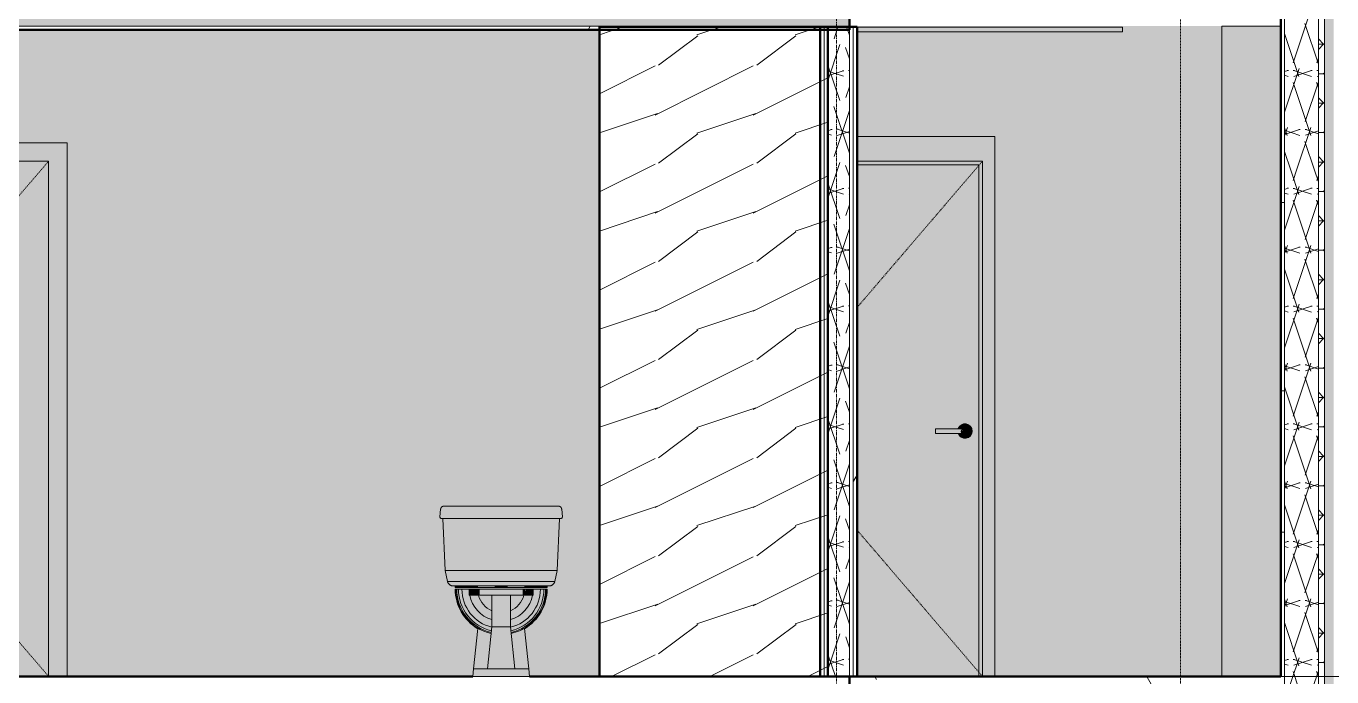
# Model space of a CAD drawing. Header units: inches. Extents: x 1814 to 6957, y -360 to 681.
# Drawn here: x 5133.5 to 5346.3, y 267.9 to 374 of the extents above; entities that cross this region are included whole.
import ezdxf

# ---------------------------------------------------------------- set-up
doc = ezdxf.new("R2010")
doc.units = ezdxf.units.IN
doc.header["$MEASUREMENT"] = 0
for name, pattern in [('Dash 1_16_', [0.125, 0.0625, -0.0625]), ('Dash Dot 3_16_', [0.3125, 0.1875, -0.0625, 0, -0.0625]), ('Grid Line 1_2_', [0.875, 0.5, -0.125, 0.125, -0.125])]:
    doc.linetypes.add(name, pattern=pattern)
for name, color, linetype, lineweight in [('0-4', 7, 'Continuous', 13), ('0-5', 250, 'Continuous', 9), ('0-7', 50, 'Continuous', 5), ('A-ANNO-SYMB-1', 150, 'Dash Dot 3_16_', 9), ('A-CLNG-5', 31, 'Continuous', 5), ('A-CLNG-6', 7, 'Continuous', 13), ('A-DOOR-1', 135, 'Continuous', 13), ('A-DOOR-2', 250, 'Dash 1_16_', 9), ('A-DOOR-4', 250, 'Continuous', 9), ('A-DOOR-5', 254, 'Continuous', 13), ('A-DOOR-6', 9, 'Continuous', 13), ('A-DOOR-FRAM-1', 135, 'Continuous', 13), ('A-DOOR-FRAM-2', 250, 'Continuous', 9), ('A-DOOR-FRAM-3', 9, 'Continuous', 13), ('A-FLOR-8', 192, 'Continuous', 50), ('A-FLOR-LEVL-1', 51, 'Grid Line 1_2_', 9), ('A-FLOR-MCUT', 51, 'Continuous', 13), ('A-FLOR-PATT-2', 8, 'Continuous', 9), ('A-ROOF', 132, 'Continuous', 13), ('A-ROOF-1', 132, 'Continuous', 5), ('A-ROOF-2', 132, 'Continuous', 50), ('A-ROOF-PATT-1', 132, 'Continuous', 9), ('A-WALL', 113, 'Continuous', 13), ('A-WALL-2', 10, 'Continuous', 13), ('A-WALL-3', 7, 'Continuous', 13), ('A-WALL-4', 113, 'Continuous', 5), ('A-WALL-6', 113, 'Continuous', 50), ('A-WALL-8', 90, 'Continuous', 50), ('A-WALL-PATT-1', 43, 'Continuous', 9), ('A-WALL-PATT-3', 250, 'Continuous', 9), ('A-WALL-PATT-4', 111, 'Continuous', 9), ('A-WALL-PATT-5', 55, 'Continuous', 9), ('I-WALL-2', 10, 'Continuous', 13), ('I-WALL-6', 7, 'Continuous', 13), ('I-WALL-7', 90, 'Continuous', 50), ('P-SANR-FIXT-1', 170, 'Continuous', 9), ('P-SANR-FIXT-2', 250, 'Continuous', 9), ('S-GRID-1', 1, 'Grid Line 1_2_', 9)]:
    doc.layers.add(name, color=color, linetype=linetype, lineweight=lineweight)
pattern_1 = [(0, (7058.028, 68.768), (0, 4.798), []), (315, (7058.028, 68.768), (4.7984266, 0), [6.786, -6.786]), (45, (7058.028, 68.768), (4.7984266, 0), [6.786, -6.786])]
pattern_2 = [(161.57, (7058.508, 69.248), (-3.8399538, -1.54e-05), [0, -27.322, 3.034, 0]), (18.43, (7057.548, 69.248), (-3.8399538, 1.54e-05), [0, -27.322, 3.034, 0]), (108.43, (7058.508, 69.248), (1.919622, -9.6005246), [9.106, -21.25]), (71.57, (7057.548, 69.248), (1.919622, 9.6005246), [9.106, -21.25])]
pattern_3 = [(0, (7058.028, 68.768), (30.72, 7.68), [1.267, -21.773, 1.267, -21.773, -122.88]), (0, (7058.028, 68.768), (30.72, 7.68), [-46.08, 1.267, -44.813, 1.267, -21.773, -53.76]), (0, (7058.028, 68.768), (30.72, 7.68), [-115.2, 1.267, -14.093, 1.267, -37.133]), (120, (7069.548, 72.608), (-22.011075, 22.7643), [1.267, -21.773, 1.267, -21.773, -122.88]), (120, (7069.548, 72.608), (-22.011075, 22.7643), [-46.08, 1.267, -44.813, 1.267, -21.773, -53.76]), (120, (7069.548, 72.608), (-22.011075, 22.7643), [-115.2, 1.267, -14.093, 1.267, -37.133]), (240, (7073.388, 87.968), (-8.708925, -30.4443), [1.267, -21.773, 1.267, -21.773, -122.88]), (240, (7073.388, 87.968), (-8.708925, -30.4443), [-46.08, 1.267, -44.813, 1.267, -21.773, -53.76]), (240, (7073.388, 87.968), (-8.708925, -30.4443), [-115.2, 1.267, -14.093, 1.267, -37.133])]

# ---------------------------------------------------------------- blocks, each defined once
blk = doc.blocks.new('CTR - 2nd Phase_rvt-2-SECTION _ CENTER LOOKING EAST')
at = {"layer": 'A-FLOR-LEVL-1'}
blk.add_line((-4168.71, 268), (-1814.21, 268), dxfattribs=at)
blk = doc.blocks.new('Single-Flush - 36_ x 84_-1372839-SECTION _ CENTER LOOKING EAST')
at = {"layer": 'A-DOOR-1'}
blk.add_hatch(color=256, dxfattribs=at).paths.add_polyline_path([(-3645.72, 268), (-3609.72, 268), (-3609.72, 352), (-3645.72, 352), (-3645.72, 316)], flags=0)
at = {"layer": 'A-DOOR-FRAM-1'}
blk.add_hatch(color=256, dxfattribs=at).paths.add_polyline_path([(-3648.46, 268), (-3645.72, 268), (-3645.72, 352), (-3609.72, 352), (-3609.72, 268), (-3606.72, 268), (-3606.72, 355), (-3648.46, 355), (-3648.46, 268.88)], flags=0)
at = {"layer": 'A-DOOR-2'}
for p in [(-3609.72, 352), (-3609.72, 268)]:
    blk.add_line(p, (-3645.72, 310), dxfattribs=at)
at = {"layer": 'A-DOOR-FRAM-2'}
for p, q in [((-3606.72, 355), (-3648.46, 355)), ((-3606.72, 268), (-3606.72, 355)), ((-3645.72, 268), (-3645.72, 352)), ((-3645.72, 352), (-3609.72, 352)), ((-3609.72, 352), (-3609.72, 268))]:
    blk.add_line(p, q, dxfattribs=at)
blk = doc.blocks.new('Toilet-Domestic-3D - Toilet-Domestic-3D-1372870-SECTION _ CENTER LOOKING EAST')
at = {"layer": 'P-SANR-FIXT-1'}
for points in [[(-3540.21, 162.02), (-3526, 162.02), (-3526.11, 163.29), (-3545.84, 163.29), (-3545.95, 162.02), (-3542.22, 162.02)], [(-3545.7, 161.75), (-3526.15, 161.77), (-3526.01, 161.92), (-3526, 162.02), (-3545.95, 162.02), (-3545.89, 161.83), (-3545.8, 161.77)], [(-3526.97, 163.29), (-3526.11, 163.29), (-3526.19, 163.52), (-3526.37, 163.69), (-3526.61, 163.75), (-3545.51, 163.71), (-3545.58, 163.69), (-3545.78, 163.46), (-3545.8, 163.29), (-3527.55, 163.29)], [(-3545.09, 153.25), (-3526.86, 153.25), (-3526.47, 161.75), (-3545.47, 161.75), (-3545.14, 154.51)], [(-3527.22, 151.49), (-3526.86, 153.25), (-3545.09, 153.25), (-3544.73, 151.49), (-3527.55, 151.49)], [(-3532.48, 150.75), (-3528.19, 150.75), (-3527.76, 150.84), (-3527.42, 151.11), (-3527.22, 151.49), (-3544.73, 151.49), (-3544.53, 151.11), (-3544.18, 150.84), (-3543.76, 150.75), (-3534.47, 150.75)], [(-3543.39, 150.5), (-3543.39, 150.75), (-3543.47, 150.75), (-3543.47, 150.5)], [(-3543.39, 150.5), (-3543.21, 150.5), (-3543.21, 150.75), (-3543.39, 150.75), (-3543.39, 150.67)], [(-3543.21, 150.5), (-3542.94, 150.5), (-3542.97, 150.75), (-3543.21, 150.75), (-3543.21, 150.63)], [(-3542.4, 150.5), (-3542.37, 150.5), (-3542.4, 150.75), (-3542.94, 150.75), (-3542.94, 150.5), (-3542.44, 150.5)], [(-3542.06, 150.5), (-3541.18, 150.5), (-3541.22, 150.75), (-3542.37, 150.75), (-3542.35, 150.5), (-3542.16, 150.5)], [(-3540.21, 150.5), (-3539.81, 150.5), (-3539.81, 150.75), (-3541.18, 150.75), (-3541.18, 150.5), (-3540.24, 150.5)], [(-3539.97, 149.25), (-3539.97, 150.25), (-3541.18, 150.25), (-3541.18, 149.25), (-3540.21, 149.25)], [(-3539.47, 149.25), (-3539.47, 150.25), (-3539.97, 150.25), (-3539.97, 149.25), (-3539.58, 149.25)], [(-3537.47, 150.5), (-3536.97, 150.5), (-3536.97, 150.75), (-3539.81, 150.75), (-3539.81, 150.5), (-3539.47, 150.5)], [(-3532.48, 149.25), (-3532.48, 150.25), (-3539.47, 150.25), (-3539.47, 149.25), (-3534.47, 149.25)], [(-3534.95, 144.12), (-3534.47, 144.12), (-3534.47, 149.25), (-3537.47, 149.25), (-3537.47, 144.12), (-3535.02, 144.12)], [(-3534.97, 150.5), (-3534.97, 150.75), (-3536.97, 150.75), (-3536.97, 150.5), (-3535.07, 150.5)], [(-3532.48, 150.5), (-3532.14, 150.5), (-3532.14, 150.75), (-3534.97, 150.75), (-3534.97, 150.5), (-3534.47, 150.5)], [(-3532.37, 149.25), (-3531.98, 149.25), (-3532.02, 150.25), (-3532.48, 150.22), (-3532.48, 149.25)], [(-3531.6, 150.5), (-3530.76, 150.5), (-3530.76, 150.75), (-3532.14, 150.75), (-3532.14, 150.5), (-3531.7, 150.5)], [(-3531.64, 149.25), (-3530.76, 149.25), (-3530.76, 150.25), (-3531.98, 150.25), (-3531.98, 149.25), (-3531.77, 149.25)], [(-3530.73, 150.5), (-3529.57, 150.5), (-3529.6, 150.75), (-3530.76, 150.75), (-3530.76, 150.5)], [(-3529.14, 150.5), (-3529.01, 150.5), (-3529.05, 150.75), (-3529.57, 150.75), (-3529.54, 150.5), (-3529.19, 150.5)], [(-3528.74, 150.5), (-3528.78, 150.75), (-3529.01, 150.75), (-3528.97, 150.5), (-3528.78, 150.5)], [(-3528.74, 150.5), (-3528.56, 150.5), (-3528.56, 150.75), (-3528.74, 150.75)], [(-3528.47, 150.5), (-3528.5, 150.75), (-3528.56, 150.75), (-3528.53, 150.5)], [(-3540.47, 137.25), (-3538.22, 137.25), (-3537.6, 142.99), (-3538.77, 143.32), (-3539.76, 143.83), (-3540.47, 137.31)], [(-3536.72, 137.25), (-3533.72, 137.25), (-3534.47, 144.12), (-3537.47, 144.12), (-3538.22, 137.25), (-3536.93, 137.25)], [(-3532.22, 137.25), (-3531.47, 137.25), (-3532.19, 143.83), (-3533.35, 143.24), (-3534.35, 142.99), (-3533.72, 137.25), (-3532.33, 137.25)], [(-3531.56, 136), (-3531.34, 136), (-3531.47, 137.25), (-3540.47, 137.25), (-3540.61, 136), (-3531.77, 136)]]:
    blk.add_hatch(color=256, dxfattribs=at).paths.add_polyline_path(points, flags=0)
h = blk.add_hatch(color=256, dxfattribs=at)
h.paths.add_polyline_path([(-3537.6, 142.99), (-3537.63, 143.08), (-3538.63, 143.34), (-3540.26, 144.22), (-3541.62, 145.47), (-3542.54, 146.81), (-3543.17, 148.48), (-3543.39, 150.25), (-3543.47, 150.25), (-3543.21, 148.33), (-3542.52, 146.63), (-3541.52, 145.21), (-3540.18, 144.05), (-3538.6, 143.24), (-3537.68, 143.01)], flags=0)
h.paths.add_polyline_path([(-3534.35, 142.99), (-3533.29, 143.26), (-3531.59, 144.19), (-3530.27, 145.41), (-3529.32, 146.81), (-3528.69, 148.48), (-3528.47, 150.25), (-3528.56, 150.25), (-3528.83, 148.34), (-3529.44, 146.77), (-3530.44, 145.32), (-3531.9, 144.08), (-3533.35, 143.32), (-3534.35, 143.03), (-3534.35, 143.01)], flags=0)
h = blk.add_hatch(color=256, dxfattribs=at)
h.paths.add_polyline_path([(-3537.59, 143.07), (-3537.57, 143.22), (-3538, 143.32), (-3539.59, 143.98), (-3541.09, 145.14), (-3542.3, 146.77), (-3542.98, 148.48), (-3543.21, 150.25), (-3543.39, 150.25), (-3543.13, 148.38), (-3542.51, 146.77), (-3541.51, 145.32), (-3540.14, 144.12), (-3538.6, 143.32), (-3537.63, 143.08)], flags=0)
h.paths.add_polyline_path([(-3534.36, 143.07), (-3533.35, 143.32), (-3531.69, 144.22), (-3530.33, 145.47), (-3529.41, 146.81), (-3528.78, 148.48), (-3528.56, 150.25), (-3528.74, 150.25), (-3528.98, 148.38), (-3529.79, 146.52), (-3530.98, 145.04), (-3532.49, 143.93), (-3534.26, 143.24), (-3534.38, 143.22), (-3534.37, 143.16)], flags=0)
h = blk.add_hatch(color=256, dxfattribs=at)
h.paths.add_polyline_path([(-3537.57, 143.22), (-3537.54, 143.49), (-3537.85, 143.55), (-3539.59, 144.32), (-3540.97, 145.42), (-3542.05, 146.87), (-3542.71, 148.48), (-3542.94, 150.25), (-3543.21, 150.25), (-3542.96, 148.38), (-3542.16, 146.52), (-3540.97, 145.04), (-3539.46, 143.93), (-3537.69, 143.24), (-3537.63, 143.23)], flags=0)
h.paths.add_polyline_path([(-3534.38, 143.22), (-3533.95, 143.32), (-3532.36, 143.98), (-3530.85, 145.14), (-3529.65, 146.77), (-3528.97, 148.48), (-3528.74, 150.25), (-3529.01, 150.25), (-3529.24, 148.45), (-3529.94, 146.77), (-3531.05, 145.32), (-3532.56, 144.19), (-3534.32, 143.5), (-3534.4, 143.49), (-3534.38, 143.24)], flags=0)
h = blk.add_hatch(color=256, dxfattribs=at)
h.paths.add_polyline_path([(-3537.54, 143.49), (-3537.48, 144.05), (-3537.78, 144.13), (-3539.18, 144.71), (-3540.5, 145.72), (-3541.52, 147.05), (-3542.16, 148.59), (-3542.37, 150.25), (-3542.94, 150.25), (-3542.7, 148.45), (-3542.01, 146.77), (-3540.9, 145.32), (-3539.39, 144.19), (-3537.63, 143.5)], flags=0)
h.paths.add_polyline_path([(-3534.4, 143.49), (-3534.17, 143.52), (-3532.36, 144.32), (-3530.98, 145.42), (-3529.9, 146.87), (-3529.24, 148.48), (-3529.01, 150.25), (-3529.57, 150.25), (-3529.85, 148.45), (-3530.43, 147.05), (-3531.54, 145.65), (-3532.77, 144.71), (-3534.47, 144.05), (-3534.41, 143.52)], flags=0)
h = blk.add_hatch(color=256, dxfattribs=at)
h.paths.add_polyline_path([(-3537.48, 144.05), (-3537.47, 144.24), (-3537.47, 145.32), (-3538.22, 145.57), (-3539.46, 146.4), (-3540.36, 147.43), (-3540.97, 148.78), (-3541.04, 149.25), (-3541.18, 149.25), (-3541.18, 150.25), (-3542.37, 150.25), (-3542.16, 148.59), (-3541.52, 147.05), (-3540.5, 145.72), (-3539.17, 144.71), (-3537.63, 144.07)], flags=0)
h.paths.add_polyline_path([(-3534.47, 144.05), (-3534.18, 144.12), (-3532.76, 144.71), (-3531.45, 145.72), (-3530.43, 147.05), (-3529.79, 148.59), (-3529.57, 150.25), (-3530.76, 150.25), (-3530.76, 149.25), (-3530.91, 149.25), (-3530.98, 148.77), (-3531.67, 147.34), (-3532.56, 146.31), (-3533.95, 145.47), (-3534.47, 145.32), (-3534.47, 144.12)], flags=0)
h = blk.add_hatch(color=256, dxfattribs=at)
h.paths.add_polyline_path([(-3537.47, 145.32), (-3537.47, 146.78), (-3537.89, 146.93), (-3538.91, 147.78), (-3539.58, 148.94), (-3539.63, 149.25), (-3541.04, 149.25), (-3540.97, 148.77), (-3540.36, 147.43), (-3539.39, 146.31), (-3538, 145.47), (-3537.63, 145.36)], flags=0)
h.paths.add_polyline_path([(-3534.47, 145.32), (-3533.72, 145.57), (-3532.56, 146.31), (-3531.59, 147.43), (-3530.98, 148.78), (-3530.91, 149.25), (-3532.32, 149.24), (-3532.37, 148.94), (-3533.1, 147.73), (-3534.1, 146.91), (-3534.47, 146.78), (-3534.47, 145.51)], flags=0)
h = blk.add_hatch(color=256, dxfattribs=at)
h.paths.add_polyline_path([(-3537.47, 146.78), (-3537.47, 149.25), (-3539.63, 149.25), (-3539.58, 148.94), (-3538.85, 147.73), (-3537.85, 146.91), (-3537.69, 146.85)], flags=0)
h.paths.add_polyline_path([(-3534.47, 146.78), (-3534.06, 146.93), (-3533.04, 147.78), (-3532.36, 149), (-3532.36, 149.25), (-3534.47, 149.25), (-3534.47, 146.93)], flags=0)
at = {"layer": 'P-SANR-FIXT-2'}
for p, q in [((-3545.95, 162.02), (-3545.84, 163.29)), ((-3545.7, 161.75), (-3526.25, 161.75)), ((-3545.69, 163.61), (-3545.67, 163.62)), ((-3545.09, 153.25), (-3545.47, 161.75)), ((-3526.61, 163.75), (-3545.34, 163.75)), ((-3526.47, 161.75), (-3526.86, 153.25)), ((-3526.28, 163.63), (-3526.26, 163.61)), ((-3526.11, 163.29), (-3526, 162.02)), ((-3544.73, 151.49), (-3545.09, 153.25)), ((-3545.09, 153.25), (-3526.86, 153.25)), ((-3526.86, 153.25), (-3527.22, 151.49)), ((-3544.73, 151.49), (-3527.22, 151.49)), ((-3543.76, 150.75), (-3528.19, 150.75)), ((-3543.47, 150.75), (-3543.47, 150.5)), ((-3543.39, 150.5), (-3543.47, 150.5)), ((-3543.47, 150.25), (-3543.39, 150.25)), ((-3543.39, 150.75), (-3543.39, 150.5)), ((-3543.21, 150.5), (-3543.39, 150.5)), ((-3543.39, 150.25), (-3543.21, 150.25)), ((-3543.21, 150.75), (-3543.21, 150.5)), ((-3542.94, 150.5), (-3543.21, 150.5)), ((-3543.21, 150.25), (-3542.94, 150.25)), ((-3542.94, 150.75), (-3542.94, 150.5)), ((-3542.37, 150.5), (-3542.94, 150.5)), ((-3542.94, 150.25), (-3542.37, 150.25)), ((-3542.37, 150.5), (-3542.37, 150.75)), ((-3541.18, 150.5), (-3542.37, 150.5)), ((-3542.37, 150.25), (-3541.18, 150.25)), ((-3541.18, 150.75), (-3541.18, 150.5)), ((-3539.81, 150.5), (-3541.18, 150.5)), ((-3541.18, 150.25), (-3539.97, 150.25)), ((-3541.18, 150.25), (-3541.18, 149.25)), ((-3539.97, 149.25), (-3541.18, 149.25)), ((-3539.97, 150.25), (-3539.47, 150.25)), ((-3539.47, 149.25), (-3539.97, 149.25)), ((-3539.81, 150.75), (-3539.81, 150.5)), ((-3536.97, 150.5), (-3539.81, 150.5)), ((-3539.47, 150.25), (-3532.48, 150.25)), ((-3532.48, 149.25), (-3539.47, 149.25)), ((-3537.47, 149.25), (-3537.47, 144.12)), ((-3537.47, 144.12), (-3537.47, 149.25)), ((-3537.47, 144.12), (-3537.47, 149.25)), ((-3536.97, 150.75), (-3536.97, 150.5)), ((-3534.97, 150.5), (-3536.97, 150.5)), ((-3534.97, 150.75), (-3534.97, 150.5)), ((-3532.14, 150.5), (-3534.97, 150.5)), ((-3534.47, 144.12), (-3534.47, 149.25)), ((-3534.47, 149.25), (-3534.47, 144.12)), ((-3534.47, 149.25), (-3534.47, 144.12)), ((-3532.48, 150.25), (-3531.98, 150.25)), ((-3531.98, 149.25), (-3532.48, 149.25)), ((-3532.14, 150.75), (-3532.14, 150.5)), ((-3530.76, 150.5), (-3532.14, 150.5)), ((-3531.98, 150.25), (-3530.76, 150.25)), ((-3530.76, 149.25), (-3531.98, 149.25)), ((-3530.76, 150.75), (-3530.76, 150.5)), ((-3529.57, 150.5), (-3530.76, 150.5)), ((-3530.76, 150.25), (-3530.76, 149.25)), ((-3530.76, 150.25), (-3529.57, 150.25)), ((-3529.57, 150.75), (-3529.57, 150.5)), ((-3529.01, 150.5), (-3529.57, 150.5)), ((-3529.57, 150.25), (-3529.01, 150.25)), ((-3529.01, 150.75), (-3529.01, 150.5)), ((-3528.74, 150.5), (-3529.01, 150.5)), ((-3529.01, 150.25), (-3528.74, 150.25)), ((-3528.74, 150.75), (-3528.74, 150.5)), ((-3528.56, 150.5), (-3528.74, 150.5)), ((-3528.74, 150.25), (-3528.56, 150.25)), ((-3528.56, 150.75), (-3528.56, 150.5)), ((-3528.47, 150.5), (-3528.56, 150.5)), ((-3528.56, 150.25), (-3528.47, 150.25)), ((-3528.47, 150.75), (-3528.47, 150.5)), ((-3539.76, 143.83), (-3540.47, 137.25)), ((-3537.47, 144.12), (-3538.22, 137.25)), ((-3538.22, 137.25), (-3537.47, 144.12)), ((-3537.47, 144.12), (-3538.22, 137.25)), ((-3537.33, 144.12), (-3537.47, 144.12)), ((-3537.17, 144.12), (-3537.27, 144.12)), ((-3536.81, 144.12), (-3537.17, 144.12)), ((-3536.56, 144.12), (-3536.81, 144.12)), ((-3536.12, 144.12), (-3536.57, 144.12)), ((-3535.83, 144.12), (-3536.12, 144.12)), ((-3535.38, 144.12), (-3535.83, 144.12)), ((-3535.14, 144.12), (-3535.39, 144.12)), ((-3534.78, 144.12), (-3535.14, 144.12)), ((-3534.67, 144.12), (-3534.78, 144.12)), ((-3534.47, 144.12), (-3534.62, 144.12)), ((-3533.72, 137.25), (-3534.47, 144.12)), ((-3534.47, 144.12), (-3533.72, 137.25)), ((-3533.72, 137.25), (-3534.47, 144.12)), ((-3532.19, 143.83), (-3531.47, 137.25)), ((-3540.47, 137.25), (-3540.61, 136)), ((-3540.61, 136), (-3540.47, 137.25)), ((-3540.47, 137.25), (-3540.61, 136)), ((-3540.47, 137.25), (-3536.55, 137.25)), ((-3536.55, 137.25), (-3536.33, 137.25)), ((-3536.34, 137.25), (-3535.61, 137.25)), ((-3535.62, 137.25), (-3535.4, 137.25)), ((-3535.39, 137.25), (-3531.47, 137.25)), ((-3531.34, 136), (-3531.47, 137.25)), ((-3531.47, 137.25), (-3531.34, 136)), ((-3531.34, 136), (-3540.61, 136))]:
    blk.add_line(p, q, dxfattribs=at)
at = {"layer": 'P-SANR-FIXT-2', "flags": 128}
for points in [[(-3545.81, 163.41), (-3545.81, 163.43), (-3545.8, 163.45)], [(-3545.54, 163.71), (-3545.52, 163.72), (-3545.5, 163.72), (-3545.48, 163.73), (-3545.46, 163.74), (-3545.44, 163.74), (-3545.42, 163.74), (-3545.4, 163.75)], [(-3526.49, 163.74), (-3526.47, 163.73), (-3526.45, 163.72), (-3526.43, 163.72)], [(-3526.17, 163.49), (-3526.16, 163.47), (-3526.15, 163.45), (-3526.14, 163.43), (-3526.13, 163.41), (-3526.13, 163.39), (-3526.12, 163.37), (-3526.12, 163.35)], [(-3544.58, 151.18), (-3544.6, 151.21), (-3544.62, 151.24), (-3544.64, 151.28), (-3544.66, 151.31), (-3544.68, 151.35), (-3544.69, 151.39), (-3544.71, 151.43), (-3544.72, 151.46)], [(-3527.23, 151.45), (-3527.24, 151.41), (-3527.26, 151.38), (-3527.27, 151.34), (-3527.29, 151.3), (-3527.31, 151.27), (-3527.33, 151.23), (-3527.35, 151.2), (-3527.37, 151.17), (-3527.4, 151.14)], [(-3544.22, 150.86), (-3544.26, 150.88), (-3544.29, 150.9), (-3544.33, 150.92), (-3544.36, 150.95), (-3544.39, 150.97), (-3544.42, 151), (-3544.45, 151.03), (-3544.48, 151.05), (-3544.51, 151.08)], [(-3543.8, 150.75), (-3543.84, 150.75), (-3543.88, 150.76), (-3543.92, 150.76), (-3543.96, 150.77), (-3544, 150.78), (-3544.04, 150.79), (-3544.08, 150.8), (-3544.11, 150.81), (-3544.15, 150.83)], [(-3527.84, 150.81), (-3527.88, 150.8), (-3527.92, 150.79), (-3527.96, 150.78), (-3528, 150.77), (-3528.04, 150.76), (-3528.08, 150.76), (-3528.12, 150.75), (-3528.16, 150.75)], [(-3527.45, 151.07), (-3527.48, 151.05), (-3527.51, 151.02), (-3527.53, 150.99), (-3527.57, 150.97), (-3527.6, 150.94), (-3527.63, 150.92), (-3527.66, 150.9), (-3527.7, 150.88), (-3527.73, 150.86)]]:
    blk.add_lwpolyline(points, dxfattribs=at)
at = {"layer": 'P-SANR-FIXT-2'}
for radius, start, end in [(7.5, 180, 239.5183), (7.41, 180, 257.318), (7.24, 180, 257.199), (6.97, 180, 256.9464), (6.4, 180, 256.3537), (5.21, 191.1495, 253.0925), (3.84, 195.2455, 246.6757), (6.4, 283.6463, 0), (3.84, 293.3243, 344.7545), (5.21, 286.9075, 348.8505), (6.97, 283.0536, 0), (7.24, 282.801, 0), (7.5, 300.4817, 0), (7.41, 304.6154, 0), (7.41, 282.682, 304.5322)]:
    blk.add_arc((-3535.97, 150.25), radius, start, end, dxfattribs=at)
for points, knots in [([(-3545.7, 161.75), (-3545.72, 161.75), (-3545.74, 161.75), (-3545.78, 161.76), (-3545.8, 161.77), (-3545.82, 161.78), (-3545.85, 161.8), (-3545.86, 161.81), (-3545.88, 161.82), (-3545.89, 161.83), (-3545.89, 161.84), (-3545.9, 161.85), (-3545.92, 161.87), (-3545.93, 161.9), (-3545.94, 161.93), (-3545.95, 161.97), (-3545.95, 162), (-3545.95, 162.02)], [0, 0, 0, 0, 0.125, 0.1875, 0.25, 0.3125, 0.375, 0.4375, 0.46875, 0.5, 0.53125, 0.5625, 0.625, 0.6875, 0.75, 0.875, 1, 1, 1, 1]), ([(-3545.84, 163.29), (-3545.84, 163.33), (-3545.82, 163.4), (-3545.79, 163.46), (-3545.77, 163.5), (-3545.75, 163.53), (-3545.72, 163.57), (-3545.68, 163.62), (-3545.63, 163.66), (-3545.58, 163.69), (-3545.52, 163.72), (-3545.44, 163.74), (-3545.38, 163.75), (-3545.34, 163.75)], [0, 0, 0, 0, 0.166667, 0.25, 0.291667, 0.333333, 0.416667, 0.5, 0.583333, 0.666667, 0.75, 0.833333, 1, 1, 1, 1]), ([(-3526.61, 163.75), (-3526.56, 163.75), (-3526.5, 163.74), (-3526.42, 163.72), (-3526.37, 163.69), (-3526.32, 163.66), (-3526.27, 163.62), (-3526.22, 163.57), (-3526.19, 163.53), (-3526.17, 163.5), (-3526.15, 163.46), (-3526.13, 163.4), (-3526.11, 163.33), (-3526.11, 163.29)], [-1, -1, -1, -1, -0.833333, -0.75, -0.666667, -0.583333, -0.5, -0.416667, -0.333333, -0.291667, -0.25, -0.166667, 0, 0, 0, 0]), ([(-3526, 162.02), (-3526, 162), (-3526, 161.97), (-3526.01, 161.93), (-3526.02, 161.9), (-3526.03, 161.87), (-3526.04, 161.85), (-3526.05, 161.84), (-3526.06, 161.83), (-3526.07, 161.82), (-3526.08, 161.81), (-3526.1, 161.8), (-3526.12, 161.78), (-3526.15, 161.77), (-3526.17, 161.76), (-3526.2, 161.75), (-3526.23, 161.75), (-3526.25, 161.75)], [-1, -1, -1, -1, -0.875, -0.75, -0.6875, -0.625, -0.5625, -0.53125, -0.5, -0.46875, -0.4375, -0.375, -0.3125, -0.25, -0.1875, -0.125, 0, 0, 0, 0]), ([(-3543.76, 150.75), (-3543.83, 150.75), (-3543.94, 150.76), (-3544.08, 150.8), (-3544.18, 150.84), (-3544.28, 150.89), (-3544.37, 150.96), (-3544.45, 151.03), (-3544.53, 151.11), (-3544.59, 151.19), (-3544.67, 151.32), (-3544.71, 151.42), (-3544.73, 151.49)], [0, 0, 0, 0, 0.166667, 0.25, 0.333333, 0.416667, 0.5, 0.583333, 0.666667, 0.75, 0.833333, 1, 1, 1, 1]), ([(-3527.22, 151.49), (-3527.24, 151.42), (-3527.28, 151.32), (-3527.36, 151.19), (-3527.42, 151.11), (-3527.49, 151.03), (-3527.58, 150.96), (-3527.67, 150.89), (-3527.76, 150.84), (-3527.86, 150.8), (-3528, 150.76), (-3528.11, 150.75), (-3528.19, 150.75)], [-1, -1, -1, -1, -0.833333, -0.75, -0.666667, -0.583333, -0.5, -0.416667, -0.333333, -0.25, -0.166667, 0, 0, 0, 0])]:
    blk.add_open_spline(points, degree=3, knots=knots, dxfattribs=at)
blk = doc.blocks.new('CTR - 1st Phase - Unit Layouts_rvt-2-SECTION _ CENTER LOOKING EAST')
at = {"layer": 'A-WALL-2'}
h = blk.add_hatch(color=256, dxfattribs=at)
h.paths.add_polyline_path([(-3599.31, 268), (-3540.61, 268), (-3539.76, 275.83), (-3540.32, 276.15), (-3541.68, 277.41), (-3542.63, 278.81), (-3543.27, 280.59), (-3543.47, 282.25), (-3528.47, 282.25), (-3528.74, 280.33), (-3529.42, 278.63), (-3530.43, 277.21), (-3531.77, 276.05), (-3532.19, 275.83), (-3531.34, 268), (-3519.97, 268), (-3519.97, 373.37), (-3648.46, 373.37), (-3648.46, 355), (-3606.72, 355), (-3606.72, 268)], flags=0)
h.paths.add_polyline_path([(-3530.73, 282.5), (-3543.47, 282.5), (-3543.47, 282.75), (-3543.76, 282.75), (-3544.18, 282.84), (-3544.53, 283.11), (-3544.73, 283.49), (-3545.09, 285.25), (-3545.47, 293.75), (-3545.8, 293.77), (-3545.94, 293.92), (-3545.94, 294.16), (-3545.78, 295.46), (-3545.76, 295.52), (-3545.51, 295.71), (-3545.34, 295.75), (-3526.44, 295.71), (-3526.37, 295.69), (-3526.17, 295.46), (-3526.11, 295.29), (-3526.01, 293.92), (-3526.15, 293.77), (-3526.25, 293.75), (-3526.47, 293.75), (-3526.86, 285.25), (-3527.22, 283.49), (-3527.42, 283.11), (-3527.76, 282.84), (-3528.19, 282.75), (-3528.47, 282.75), (-3528.47, 282.5), (-3530.59, 282.5)], flags=0)
at = {"layer": 'A-WALL-PATT-5'}
h = blk.add_hatch(dxfattribs=at)
h.set_pattern_fill('FP_55', color=256, style=0, pattern_type=2)
h.set_pattern_definition([(216.87, (-1682.499, 84.761), (47.980943, 31.9870857), [7.997, -71.971]), (206.565, (-1672.903, 79.963), (-15.993714, -15.994133), [17.881, -17.881]), (198.435, (-1672.903, 71.967), (-31.98674, -15.99388), [10.115, -40.461])])
h.paths.add_polyline_path([(-3519.97, 268), (-3482.72, 268), (-3482.72, 373.87), (-3519.97, 373.87), (-3519.97, 274.86)], flags=0)
at = {"layer": 'A-WALL-8'}
for p, q in [((-3482.72, 373.87), (-3519.97, 373.87)), ((-3519.97, 373.87), (-3519.97, 268)), ((-3482.72, 268), (-3482.72, 373.87)), ((-3519.97, 268), (-3482.72, 268))]:
    blk.add_line(p, q, dxfattribs=at)
at = {"layer": '0-4'}
for name, p in [('Single-Flush - 36_ x 84_-1372839-SECTION _ CENTER LOOKING EAST', (0, 0)), ('Toilet-Domestic-3D - Toilet-Domestic-3D-1372870-SECTION _ CENTER LOOKING EAST', (0, 132))]:
    blk.add_blockref(name, p, dxfattribs=at)
blk = doc.blocks.new('HOLLOW METAL - UNIT DOOR-1758958-SECTION _ CENTER LOOKING EAST')
at = {"layer": 'A-DOOR-5'}
h = blk.add_hatch(color=256, dxfattribs=at)
h.paths.add_polyline_path([(-3460.38, 306.82), (-3460.02, 306.88), (-3459.79, 306.98), (-3459.54, 307.16), (-3459.36, 307.41), (-3459.24, 307.69), (-3459.2, 308), (-3459.24, 308.31), (-3459.36, 308.59), (-3459.54, 308.84), (-3459.79, 309.02), (-3460.07, 309.14), (-3460.38, 309.18), (-3460.68, 309.14), (-3460.97, 309.02), (-3461.21, 308.84), (-3461.4, 308.59), (-3461.47, 308.39), (-3461, 308.38), (-3460.73, 308.38), (-3460.37, 308.36), (-3460.18, 308.26), (-3460.13, 308.18), (-3460.14, 307.8), (-3460.31, 307.65), (-3460.49, 307.61), (-3460.82, 307.65), (-3461.26, 307.61), (-3461.48, 307.61), (-3461.4, 307.41), (-3461.21, 307.16), (-3460.97, 306.98), (-3460.68, 306.86)], flags=0)
h.paths.add_polyline_path([(-3461.07, 307.8), (-3461, 308), (-3461.07, 308.1), (-3461.07, 307.9)], flags=0)
for points in [[(-3461.07, 308), (-3461.08, 308.39), (-3465.2, 308.38), (-3465.2, 308), (-3461.56, 308)], [(-3461.55, 307.61), (-3461.07, 307.62), (-3461.07, 308), (-3465.2, 308), (-3465.2, 307.61), (-3461.56, 307.61)]]:
    blk.add_hatch(color=256, dxfattribs=at).paths.add_polyline_path(points, flags=0)
h = blk.add_hatch(color=256, dxfattribs=at)
h.paths.add_polyline_path([(-3460.7, 308), (-3460.12, 308), (-3460.18, 308.26), (-3460.31, 308.35), (-3460.49, 308.39), (-3460.82, 308.35), (-3461.02, 308.34), (-3460.79, 308.1)], flags=0)
h.paths.add_polyline_path([(-3460.7, 308), (-3461.07, 308.34), (-3461.04, 308.1), (-3461, 308), (-3460.79, 308)], flags=0)
h = blk.add_hatch(color=256, dxfattribs=at)
h.paths.add_polyline_path([(-3461.07, 307.61), (-3460.73, 307.62), (-3460.37, 307.64), (-3460.18, 307.74), (-3460.14, 307.8), (-3460.15, 308), (-3460.7, 307.99), (-3461.05, 307.62)], flags=0)
h.paths.add_polyline_path([(-3461.07, 307.62), (-3460.7, 308), (-3461.01, 308), (-3461.07, 307.66)], flags=0)
at = {"layer": 'A-DOOR-6'}
h = blk.add_hatch(color=256, dxfattribs=at)
h.paths.add_polyline_path([(-3477.97, 268), (-3458.15, 268), (-3458.15, 351.37), (-3477.97, 351.37), (-3477.97, 274.86)], flags=0)
h.paths.add_polyline_path([(-3460.38, 306.82), (-3460.68, 306.86), (-3460.97, 306.98), (-3461.21, 307.16), (-3461.4, 307.41), (-3461.51, 307.61), (-3465.2, 307.62), (-3465.2, 308.39), (-3461.48, 308.39), (-3461.4, 308.59), (-3461.21, 308.84), (-3460.97, 309.02), (-3460.68, 309.14), (-3460.38, 309.18), (-3460.02, 309.12), (-3459.79, 309.02), (-3459.54, 308.84), (-3459.36, 308.59), (-3459.24, 308.31), (-3459.2, 308), (-3459.24, 307.69), (-3459.36, 307.41), (-3459.54, 307.16), (-3459.79, 306.98), (-3460.07, 306.86)], flags=0)
at = {"layer": 'A-DOOR-FRAM-3'}
for points in [[(-3455.52, 268), (-3455.52, 356), (-3477.97, 356), (-3477.97, 352), (-3457.52, 352), (-3457.52, 268)], [(-3457.52, 268), (-3457.52, 352), (-3477.97, 352), (-3477.97, 351.37), (-3458.15, 351.37), (-3458.15, 268)]]:
    blk.add_hatch(color=256, dxfattribs=at).paths.add_polyline_path(points, flags=0)
at = {"layer": 'A-DOOR-2'}
for p, q in [((-3457.52, 352), (-3477.97, 328.14)), ((-3477.97, 291.86), (-3457.52, 268))]:
    blk.add_line(p, q, dxfattribs=at)
at = {"layer": 'A-DOOR-4'}
for p, q in [((-3461.07, 308.39), (-3465.2, 308.39)), ((-3465.2, 308), (-3465.2, 308.39)), ((-3465.2, 307.61), (-3465.2, 308)), ((-3465.2, 307.61), (-3461.07, 307.61))]:
    blk.add_line(p, q, dxfattribs=at)
at = {"layer": 'A-DOOR-4', "flags": 128}
for points in [[(-3460.48, 308.39), (-3460.48, 308.39), (-3460.48, 308.39), (-3460.48, 308.39), (-3460.48, 308.39), (-3460.49, 308.39), (-3460.49, 308.39), (-3460.5, 308.39), (-3460.51, 308.39), (-3460.51, 308.39), (-3460.52, 308.39), (-3460.53, 308.39), (-3460.54, 308.39), (-3460.55, 308.39), (-3460.57, 308.39), (-3460.58, 308.39), (-3460.59, 308.39), (-3460.61, 308.39), (-3460.62, 308.39), (-3460.64, 308.39), (-3460.66, 308.39), (-3460.67, 308.39), (-3460.69, 308.39), (-3460.71, 308.39), (-3460.73, 308.39), (-3460.75, 308.39), (-3460.77, 308.39), (-3460.79, 308.39), (-3460.81, 308.39), (-3460.83, 308.39), (-3460.85, 308.39), (-3460.88, 308.39), (-3460.9, 308.39), (-3460.92, 308.39), (-3460.94, 308.39), (-3460.97, 308.39), (-3460.99, 308.39), (-3461.01, 308.39), (-3461.04, 308.39), (-3461.06, 308.39), (-3461.07, 308.39)], [(-3461.07, 307.61), (-3461.04, 307.61), (-3461.02, 307.61), (-3461, 307.61), (-3460.97, 307.61), (-3460.95, 307.61), (-3460.93, 307.61), (-3460.9, 307.61), (-3460.88, 307.61), (-3460.86, 307.61), (-3460.84, 307.61), (-3460.82, 307.61), (-3460.79, 307.61), (-3460.77, 307.61), (-3460.75, 307.61), (-3460.73, 307.61), (-3460.71, 307.61), (-3460.7, 307.61), (-3460.68, 307.61), (-3460.66, 307.61), (-3460.64, 307.61), (-3460.63, 307.61), (-3460.61, 307.61), (-3460.6, 307.61), (-3460.58, 307.61), (-3460.57, 307.61), (-3460.56, 307.61), (-3460.55, 307.61), (-3460.54, 307.61), (-3460.53, 307.61), (-3460.52, 307.61), (-3460.51, 307.61), (-3460.5, 307.61), (-3460.5, 307.61), (-3460.49, 307.61), (-3460.49, 307.61), (-3460.48, 307.61), (-3460.48, 307.61), (-3460.48, 307.61), (-3460.48, 307.61)]]:
    blk.add_lwpolyline(points, dxfattribs=at)
at = {"layer": 'A-DOOR-4'}
for centre, radius, start, end in [((-3460.38, 308), 1.18, 0, 160.3657), ((-3460.38, 308), 1.18, 199.5633, 0), ((-3460.48, 308), 0.394, 75, 90), ((-3460.48, 308), 0.394, 270, 285), ((-3460.48, 308), 0.394, 0, 30), ((-3460.48, 308), 0.394, 330, 0)]:
    blk.add_arc(centre, radius, start, end, dxfattribs=at)
at = {"layer": 'A-DOOR-FRAM-2'}
for p, q in [((-3455.52, 356), (-3477.97, 356)), ((-3455.52, 268), (-3455.52, 356)), ((-3477.97, 352), (-3457.52, 352)), ((-3477.97, 351.37), (-3458.15, 351.37)), ((-3458.15, 351.37), (-3458.15, 268)), ((-3457.52, 352), (-3457.52, 268))]:
    blk.add_line(p, q, dxfattribs=at)
blk = doc.blocks.new('CTR - 1st Phase - Common Walls_rvt-2-SECTION _ CENTER LOOKING EAST')
at = {"layer": 'A-CLNG-5'}
blk.add_hatch(color=256, dxfattribs=at).paths.add_polyline_path([(-3447.35, 373.07), (-3434.72, 373.07), (-3434.72, 373.82), (-3477.97, 373.82), (-3477.97, 373.07), (-3464.24, 373.07)], flags=0)
at = {"layer": 'A-WALL-PATT-1'}
h = blk.add_hatch(dxfattribs=at)
h.set_pattern_fill('FP_58', color=256, style=0, pattern_type=2)
h.set_pattern_definition([(161.57, (-1688.417, 69.248), (-3.8399538, -1.544e-05), [0, -27.322, 3.034, 0]), (18.43, (-1689.377, 69.248), (-3.8399538, 1.544e-05), [0, -27.322, 3.034, 0]), (108.43, (-1688.417, 69.248), (1.919622, -9.6005246), [9.106, -21.25]), (71.57, (-1689.377, 69.248), (1.919622, 9.6005246), [9.106, -21.25])])
h.paths.add_polyline_path([(-3479.22, 268), (-3479.22, 373.87), (-3482.72, 373.87), (-3482.72, 268), (-3481.12, 268)], flags=0)
at = {"layer": 'A-WALL-PATT-3'}
h = blk.add_hatch(dxfattribs=at)
h.set_pattern_fill('FP_52', color=256, style=0, pattern_type=2)
h.set_pattern_definition([(0, (-1688.897, 68.768), (30.72, 7.68), [1.267, -21.773, 1.267, -21.773, -122.88]), (0, (-1688.897, 68.768), (30.72, 7.68), [-46.08, 1.267, -44.813, 1.267, -21.773, -53.76]), (0, (-1688.897, 68.768), (30.72, 7.68), [-115.2, 1.267, -14.093, 1.267, -37.133]), (120, (-1677.377, 72.608), (-22.011075, 22.7643), [1.267, -21.773, 1.267, -21.773, -122.88]), (120, (-1677.377, 72.608), (-22.011075, 22.7643), [-46.08, 1.267, -44.813, 1.267, -21.773, -53.76]), (120, (-1677.377, 72.608), (-22.011075, 22.7643), [-115.2, 1.267, -14.093, 1.267, -37.133]), (240, (-1673.537, 87.968), (-8.708925, -30.4443), [1.267, -21.773, 1.267, -21.773, -122.88]), (240, (-1673.537, 87.968), (-8.708925, -30.4443), [-46.08, 1.267, -44.813, 1.267, -21.773, -53.76]), (240, (-1673.537, 87.968), (-8.708925, -30.4443), [-115.2, 1.267, -14.093, 1.267, -37.133])])
h.paths.add_polyline_path([(-3477.97, 268), (-3477.97, 373.87), (-3478.6, 373.87), (-3478.6, 268)], flags=0)
at = {"layer": 'I-WALL-2'}
for points in [[(-3447.35, 268), (-3418.52, 268), (-3418.52, 374), (-3479.22, 374), (-3479.22, 373.87), (-3477.97, 373.87), (-3477.97, 373.82), (-3434.72, 373.82), (-3434.72, 373.07), (-3477.97, 373.07), (-3477.97, 356), (-3455.52, 356), (-3455.52, 268)], [(-3408.92, 268), (-3408.92, 374), (-3418.52, 374), (-3418.52, 268), (-3413.59, 268)]]:
    blk.add_hatch(color=256, dxfattribs=at).paths.add_polyline_path(points, flags=0)
at = {"layer": 'A-CLNG-6'}
for p, q in [((-3477.97, 373.82), (-3434.72, 373.82)), ((-3434.72, 373.07), (-3477.97, 373.07)), ((-3434.72, 373.82), (-3434.72, 373.07))]:
    blk.add_line(p, q, dxfattribs=at)
at = {"layer": 'A-FLOR-LEVL-1'}
blk.add_line((-4168.71, 268), (-1814.21, 268), dxfattribs=at)
at = {"layer": 'A-WALL-3'}
for p, q in [((-3483.35, 268), (-3483.35, 373.87)), ((-3482.72, 268), (-3482.72, 373.87)), ((-3479.22, 268), (-3479.22, 373.87)), ((-3478.6, 268), (-3478.6, 373.87))]:
    blk.add_line(p, q, dxfattribs=at)
at = {"layer": 'I-WALL-6'}
for p, q in [((-3408.92, 374), (-3418.52, 374)), ((-3418.52, 374), (-3418.52, 268))]:
    blk.add_line(p, q, dxfattribs=at)
at = {"layer": 'I-WALL-7'}
for p, q in [((-3483.97, 373.87), (-3483.97, 268)), ((-3477.97, 373.87), (-3483.97, 373.87)), ((-3477.97, 268), (-3477.97, 373.87)), ((-3483.97, 268), (-3477.97, 268))]:
    blk.add_line(p, q, dxfattribs=at)
at = {"layer": '0-5'}
blk.add_blockref('HOLLOW METAL - UNIT DOOR-1758958-SECTION _ CENTER LOOKING EAST', (0, 0), dxfattribs=at)
blk = doc.blocks.new('CTR - 1st Phase -Stairs _ Elevators_rvt-2-SECTION _ CENTER LOOKING EAST')
at = {"layer": 'A-FLOR-LEVL-1'}
blk.add_line((-4168.71, 268), (-1814.21, 268), dxfattribs=at)

msp = doc.modelspace()

# ---------------------------------------------------------------- hatches: boundary and pattern name
at = {"layer": 'A-FLOR-PATT-2'}
h = msp.add_hatch(dxfattribs=at)
h.set_pattern_fill('FP_52', color=256, style=0, pattern_type=2)
h.set_pattern_definition(pattern_3)
h.paths.add_polyline_path([(5338.49, 266), (5338.63, 266), (5338.63, 268), (5267.7, 268), (5267.7, 266), (5338, 266)], flags=0)
at = {"layer": 'A-ROOF-1'}
msp.add_hatch(color=256, dxfattribs=at).paths.add_polyline_path([(5137.2, 374), (5267.7, 374), (5267.7, 405.77), (4894.45, 398), (4894.45, 374), (5080.08, 374)], flags=0)
at = {"layer": 'A-ROOF-PATT-1'}
h = msp.add_hatch(dxfattribs=at)
h.set_pattern_fill('FP_52', color=256, style=0, pattern_type=2)
h.set_pattern_definition(pattern_3)
h.paths.add_polyline_path([(5099.35, 373.37), (5226.95, 373.37), (5226.95, 373.87), (5267.7, 373.87), (5267.7, 374), (4895.08, 374), (4895.08, 373.37), (5098.52, 373.37)], flags=0)
at = {"layer": 'A-WALL-4'}
for points in [[(5345.13, 350.5), (5346.63, 350.5), (5346.63, 422), (5345.13, 422), (5345.13, 355.09)], [(5346.63, 230.12), (5346.63, 350.5), (5345.13, 350.5), (5345.13, 230.12)]]:
    msp.add_hatch(color=256, dxfattribs=at).paths.add_polyline_path(points, flags=0)
at = {"layer": 'A-WALL-PATT-4'}
h = msp.add_hatch(dxfattribs=at)
h.set_pattern_fill('FP_52', color=256, style=0, pattern_type=2)
h.set_pattern_definition(pattern_3)
h.paths.add_polyline_path([(5338.63, 350.5), (5338.62, 407.25), (5338, 407.24), (5338, 350.5)], flags=0)
h.paths.add_polyline_path([(5338, 411.99), (5338.63, 412), (5338.63, 422), (5338, 422), (5338, 412)], flags=0)
h = msp.add_hatch(dxfattribs=at)
h.set_pattern_fill('FP_58', color=256, style=0, pattern_type=2)
h.set_pattern_definition(pattern_2)
h.paths.add_polyline_path([(5341.78, 350.5), (5344.13, 350.5), (5344.13, 422), (5338.63, 421.98), (5338.63, 350.5)], flags=0)
h = msp.add_hatch(dxfattribs=at)
h.set_pattern_fill('FP_54', color=256, style=0, pattern_type=2)
h.set_pattern_definition(pattern_1)
h.paths.add_polyline_path([(5344.13, 350.5), (5345.13, 350.5), (5345.13, 422), (5344.13, 422), (5344.13, 355.09)], flags=0)
h = msp.add_hatch(dxfattribs=at)
h.set_pattern_fill('FP_52', color=256, style=0, pattern_type=2)
h.set_pattern_definition(pattern_3)
h.paths.add_polyline_path([(5338, 230.12), (5338.63, 230.12), (5338.63, 265), (5338, 265), (5338, 240.57)], flags=0)
h.paths.add_polyline_path([(5338.63, 268), (5338.63, 350.5), (5338, 350.5), (5338, 268)], flags=0)
h = msp.add_hatch(dxfattribs=at)
h.set_pattern_fill('FP_58', color=256, style=0, pattern_type=2)
h.set_pattern_definition(pattern_2)
h.paths.add_polyline_path([(5338.63, 230.12), (5344.13, 230.12), (5344.13, 350.5), (5338.63, 350.5), (5338.63, 240.66)], flags=0)
h = msp.add_hatch(dxfattribs=at)
h.set_pattern_fill('FP_54', color=256, style=0, pattern_type=2)
h.set_pattern_definition(pattern_1)
h.paths.add_polyline_path([(5345.13, 230.12), (5345.13, 350.5), (5344.13, 350.5), (5344.13, 230.12)], flags=0)

# ---------------------------------------------------------------- linework, layer by layer
at = {"layer": 'A-ANNO-SYMB-1'}
msp.add_line((5321.66, 423.72), (5321.66, -138.55), dxfattribs=at)
at = {"layer": 'A-FLOR-8'}
for p, q in [((5206.31, 268), (5026.96, 268)), ((5338, 268), (5215.59, 268)), ((5267.7, 268), (5267.7, 240.75))]:
    msp.add_line(p, q, dxfattribs=at)
at = {"layer": 'A-FLOR-LEVL-1'}
msp.add_line((4578.96, 268), (6931.97, 268), dxfattribs=at)
at = {"layer": 'A-FLOR-MCUT'}
msp.add_line((5338.63, 265), (5338.63, 268), dxfattribs=at)
at = {"layer": 'A-ROOF'}
msp.add_line((4894.45, 374), (5267.7, 374), dxfattribs=at)
at = {"layer": 'A-ROOF-2'}
for p, q in [((5267.7, 373.37), (5267.7, 405.77)), ((4895.08, 373.37), (5267.7, 373.37))]:
    msp.add_line(p, q, dxfattribs=at)
at = {"layer": 'A-WALL'}
for p, q in [((5338.63, 230.12), (5338.63, 422)), ((5344.13, 230.12), (5344.13, 422)), ((5345.13, 230.12), (5345.13, 422)), ((5338, 268), (5338.63, 268))]:
    msp.add_line(p, q, dxfattribs=at)
at = {"layer": 'A-WALL-6'}
msp.add_line((5338, 407.24), (5338, 268), dxfattribs=at)
at = {"layer": 'S-GRID-1'}
msp.add_line((5265.6, -159.84), (5265.6, 470.5), dxfattribs=at)

# ---------------------------------------------------------------- block references
at = {"layer": '0-7'}
for name in ['CTR - 2nd Phase_rvt-2-SECTION _ CENTER LOOKING EAST', 'CTR - 1st Phase - Common Walls_rvt-2-SECTION _ CENTER LOOKING EAST', 'CTR - 1st Phase -Stairs _ Elevators_rvt-2-SECTION _ CENTER LOOKING EAST', 'CTR - 1st Phase - Unit Layouts_rvt-2-SECTION _ CENTER LOOKING EAST']:
    msp.add_blockref(name, (8746.92, 0), dxfattribs=at)

doc.saveas('drawing.dxf')
